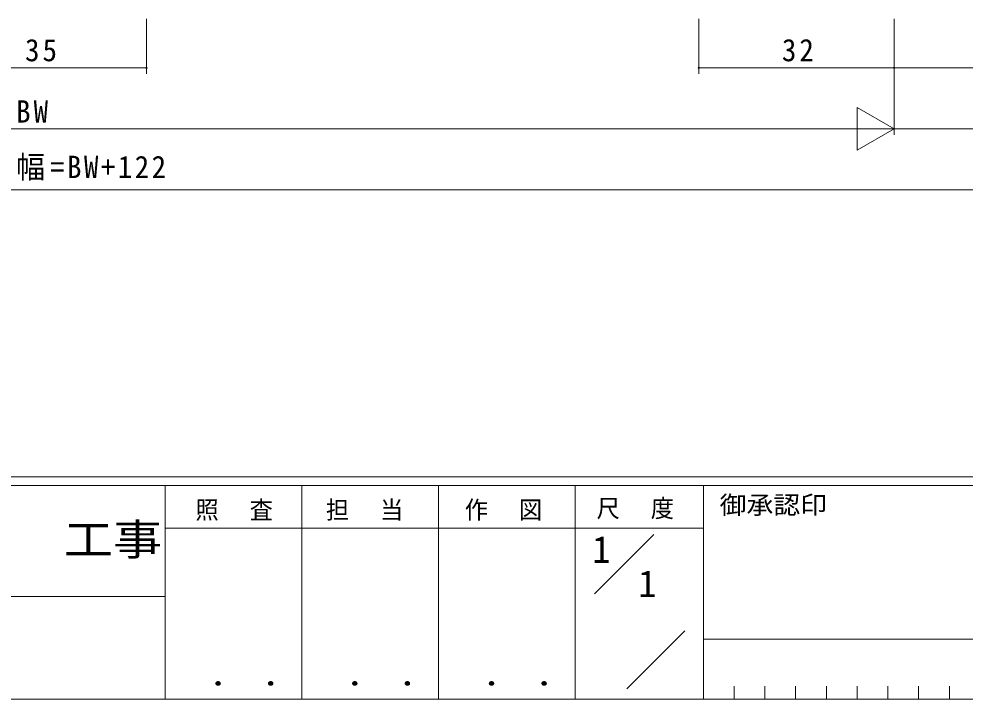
# Model space of a CAD drawing. Units: millimetres on the paper. Extents: x -420 to 373, y -297 to 267.
# Drawn here: x 73.6 to 228.6, y -297 to -185.5 of the extents above; entities that cross this region are included whole.
import ezdxf
from ezdxf.enums import TextEntityAlignment as Align

# ---------------------------------------------------------------- set-up
doc = ezdxf.new("R2010")
doc.units = ezdxf.units.MM
doc.layers.add('0-1_YKK_ZWAK', color=7, linetype='Continuous', lineweight=9)
doc.layers.add('0-5_YKK_D', color=6, linetype='Continuous', lineweight=9)
doc.layers.add('0-2_USER1', color=3, linetype='Continuous')
doc.styles.add('ＭＳ ゴシック', font='')
doc.styles.get('ＭＳ ゴシック').set_extended_font_data('MS Gothic')

msp = doc.modelspace()

# ---------------------------------------------------------------- linework, layer by layer
at = {"layer": '0-1_YKK_ZWAK'}
for p, q in [((352.3, -260.6), (-417.7, -260.6)), ((314.5, -262), (-417.7, -262)), ((97.5, -262), (97.5, -297)), ((119.9, -262), (119.9, -297)), ((142.3, -262), (142.3, -297)), ((164.7, -262), (164.7, -297)), ((185.7, -262), (185.7, -297)), ((165.684, -268.999), (97.5, -268.999)), ((165.684, -268.999), (185.7, -268.999)), ((167.87, -279.736), (177.564, -270.043)), ((-31.3, -280.199), (97.5, -280.199)), ((173.172, -295.345), (182.696, -285.821)), ((185.7, -287.2), (286.5, -287.2)), ((190.74, -294.9), (190.74, -297)), ((195.78, -294.9), (195.78, -297)), ((200.82, -294.9), (200.82, -297)), ((205.86, -294.9), (205.86, -297)), ((210.9, -294.9), (210.9, -297)), ((215.94, -294.9), (215.94, -297)), ((220.98, -294.9), (220.98, -297)), ((226.02, -294.9), (226.02, -297)), ((-417.7, -297), (314.5, -297))]:
    msp.add_line(p, q, dxfattribs=at)
at = {"layer": '0-5_YKK_D'}
for p, q in [((94.469, -185.52), (94.469, -194.52)), ((184.969, -185.52), (184.969, -194.52)), ((216.969, -185.52), (216.969, -194.52)), ((216.969, -185.52), (216.969, -194.52)), ((216.969, -185.52), (216.969, -204.52)), ((216.969, -185.52), (216.969, -204.52)), ((59.469, -193.52), (94.469, -193.52)), ((184.969, -193.52), (216.969, -193.52)), ((252.969, -193.52), (216.969, -193.52)), ((216.969, -203.52), (210.907, -200.02)), ((210.907, -200.02), (210.907, -207.02)), ((-56.031, -203.52), (209.969, -203.52)), ((216.969, -203.52), (204.845, -203.52)), ((216.969, -203.52), (210.907, -207.02)), ((277.969, -203.52), (216.969, -203.52)), ((-124.031, -213.52), (277.969, -213.52))]:
    msp.add_line(p, q, dxfattribs=at)
for centre, start, end in [((94.469, -193.52), 0, 180), ((94.469, -193.52), 180, 0), ((184.969, -193.52), 0, 180), ((184.969, -193.52), 180, 0), ((216.969, -193.52), 0, 180), ((216.969, -193.52), 0, 180), ((216.969, -193.52), 180, 0), ((216.969, -193.52), 180, 0)]:
    msp.add_arc(centre, 0.106, start, end, dxfattribs=at)

# ---------------------------------------------------------------- texts
at = {"layer": '0-1_YKK_ZWAK', "style": 'ＭＳ ゴシック', "width": 1.1}
msp.add_text('御承認印', height=2.933, dxfattribs=at).set_placement((188.367, -267.533), align=Align.BOTTOM_LEFT)
at = {"layer": '0-1_YKK_ZWAK', "color": 2, "style": 'ＭＳ ゴシック', "width": 1.15}
msp.add_text('工事', height=5.132, dxfattribs=at).set_placement((80.931, -274.956), align=Align.BOTTOM_LEFT)
at = {"layer": '0-1_YKK_ZWAK', "color": 3, "style": 'ＭＳ ゴシック', "width": 1.15}
for p in [(101.955, -295.946), (124.355, -295.946), (146.755, -295.946)]:
    msp.add_text(' ． ．', height=3.666, dxfattribs=at).set_placement(p, align=Align.BOTTOM_LEFT)
at = {"layer": '0-1_YKK_ZWAK', "char_height": 2.933, "attachment_point": 7, "style": 'ＭＳ ゴシック'}
for s, insert in [('\\T1.17;\\W0.95;照\\~\\~査', (102.489, -267.78)), ('\\T1.17;\\W0.95;担\\~\\~当', (123.855, -267.78)), ('\\T1.17;\\W0.95;作\\~\\~図', (146.62, -267.762)), ('\\T1.17;\\W0.95;尺\\~\\~度', (168.212, -267.537))]:
    msp.add_mtext(s, dxfattribs=dict(at, insert=insert))
at = {"layer": '0-2_USER1', "style": 'ＭＳ ゴシック'}
for p in [(167.5, -275.999), (175.033, -281.599)]:
    msp.add_text('1', height=4.399, dxfattribs=at).set_placement(p, align=Align.BOTTOM_LEFT)
at = {"layer": '0-5_YKK_D', "color": 3, "char_height": 3.666, "attachment_point": 7, "style": 'ＭＳ ゴシック'}
for s, insert in [('\\T1.21;\\W0.95;35', (74.569, -192.52)), ('\\T1.21;\\W0.95;32', (198.569, -192.52)), ('\\T1.21;\\W0.95;BW', (73.107, -202.52)), ('\\T1.17;\\W0.95;ALC開口幅=BW+122', (53.685, -212.018))]:
    msp.add_mtext(s, dxfattribs=dict(at, insert=insert))

doc.saveas('drawing.dxf')
